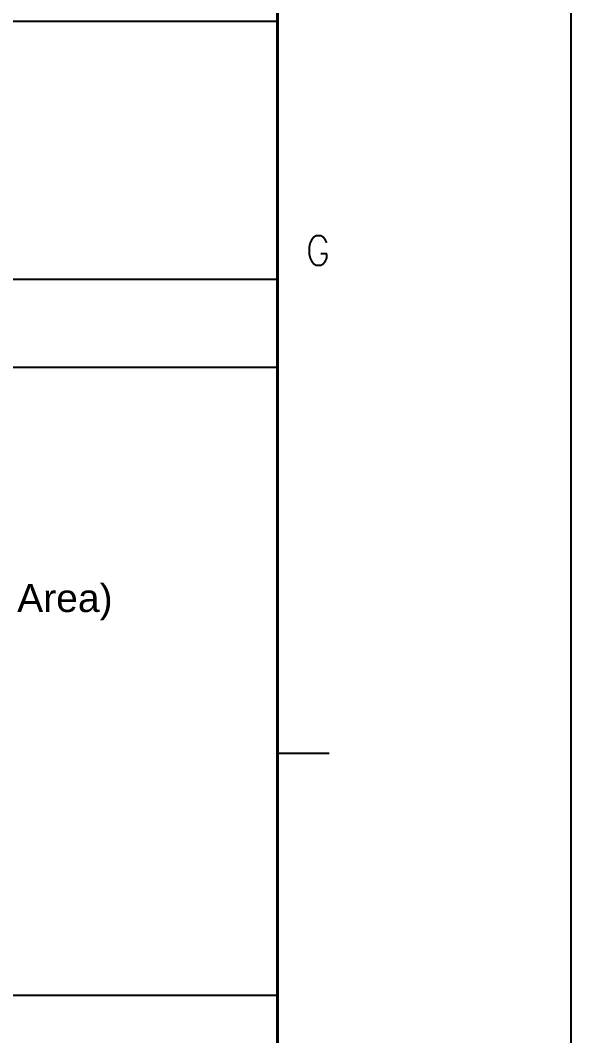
# Model space of a CAD drawing. Header units: millimetres. Extents: x -256 to 585, y -266 to 328.
# Drawn here: x 547.2 to 584.9, y -196.9 to -127.5 of the extents above; entities that cross this region are included whole.
import ezdxf

# ---------------------------------------------------------------- set-up
doc = ezdxf.new("R2010")
doc.units = ezdxf.units.MM
doc.styles.add('Arial', font='ARIAL.TTF', dxfattribs={"height": 0.2})

# ---------------------------------------------------------------- blocks, each defined once
blk = doc.blocks.new('Unknown-252070812-55923')
at = {"color": 7, "linetype": 'Continuous'}
for p, q in [((584.854, 327.753), (584.854, -266.247)), ((564.828, -246.897), (564.828, 307.741)), ((564.825, 24.401), (564.825, -246.897)), ((564.825, -246.897), (564.825, -42.904)), ((564.826, -246.897), (564.826, -42.904)), ((567.046, -142.725), (566.965, -143.011)), ((567.127, -142.535), (567.046, -142.725)), ((567.289, -142.345), (567.127, -142.535)), ((567.45, -142.249), (567.289, -142.345)), ((567.774, -142.249), (567.45, -142.249)), ((567.935, -142.345), (567.774, -142.249)), ((568.097, -142.535), (567.935, -142.345)), ((568.178, -142.725), (568.097, -142.535)), ((566.965, -143.011), (566.965, -143.486)), ((566.965, -143.486), (567.046, -143.772)), ((568.178, -143.486), (567.774, -143.486)), ((568.178, -143.772), (568.178, -143.486)), ((567.046, -143.772), (567.127, -143.962)), ((567.127, -143.962), (567.289, -144.152)), ((567.289, -144.152), (567.45, -144.247)), ((567.45, -144.247), (567.774, -144.247)), ((567.774, -144.247), (567.935, -144.152)), ((567.935, -144.152), (568.097, -143.962)), ((568.097, -143.962), (568.178, -143.772)), ((564.828, -177.585), (568.328, -177.585))]:
    blk.add_line(p, q, dxfattribs=at)
blk = doc.blocks.new('Unknown-252070812-55925')
at = {"color": 7, "linetype": 'Continuous'}
for p, q in [((564.788, -246.697), (564.788, 24.834)), ((451.667, -127.59), (564.788, -127.59)), ((451.671, -127.59), (564.788, -127.59)), ((451.634, -145.212), (564.788, -145.212)), ((451.634, -151.22), (564.788, -151.22)), ((451.671, -194.12), (564.825, -194.12))]:
    blk.add_line(p, q, dxfattribs=at)
at = {"color": 6, "linetype": 'Continuous', "style": 'Arial'}
blk.add_text('PACKAGE - III- STEELSTRUCTURES (Offsite Area)', height=1.91016, dxfattribs=at).set_placement((491.114, -167.947))

msp = doc.modelspace()

# ---------------------------------------------------------------- block references
for name in ['Unknown-252070812-55923', 'Unknown-252070812-55925']:
    msp.add_blockref(name, (0, 0))

doc.saveas('drawing.dxf')
